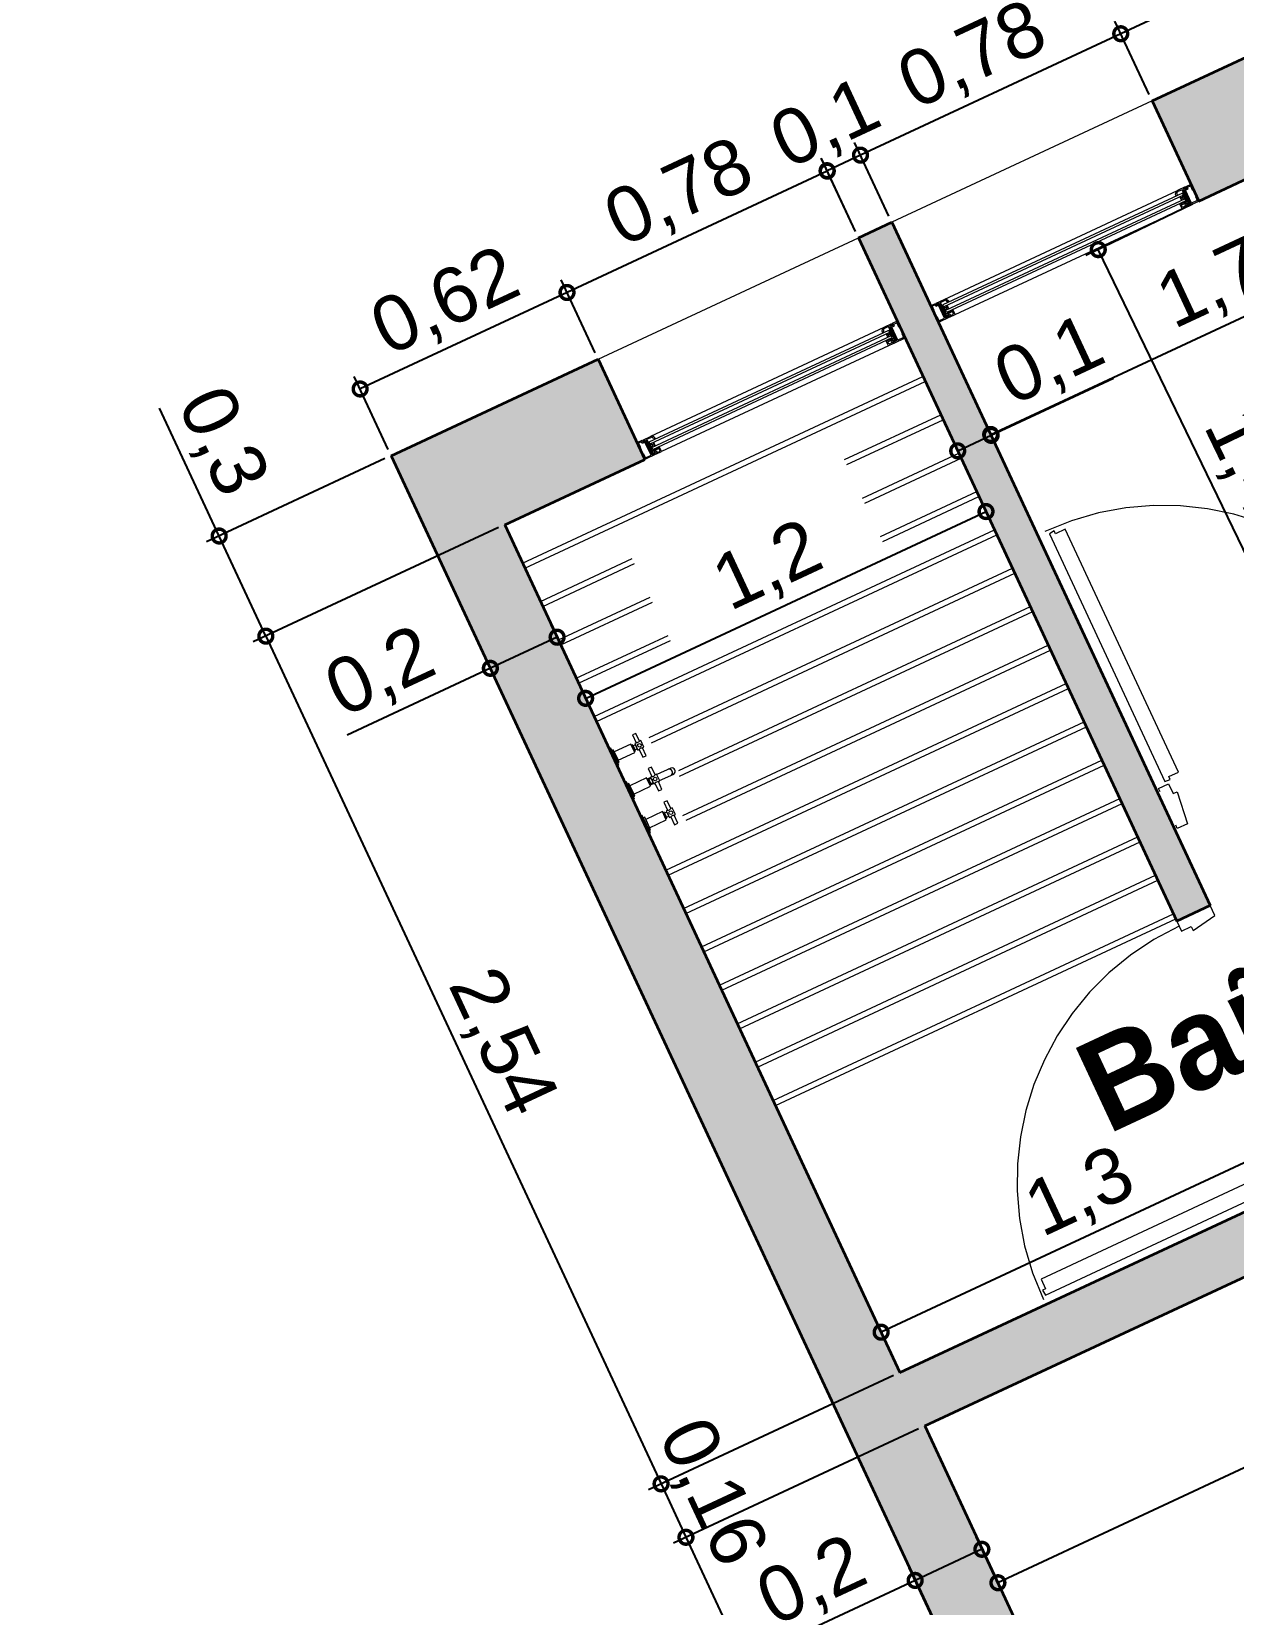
# Model space of a CAD drawing. Header units: millimetres. Extents: x 110427 to 125914, y 76277 to 76441.
# Drawn here: x 114146.315 to 114149.58, y 76326.662 to 76330.934 of the extents above; entities that cross this region are included whole.
import ezdxf

# ---------------------------------------------------------------- set-up
doc = ezdxf.new("R2010")
doc.units = ezdxf.units.MM
doc.linetypes.add('JIS_02_0.7', pattern=[1.35, 0.75, -0.6])
for name, color, linetype, lineweight in [('04_CIVIL A CONSTRUIR', 250, 'Continuous', 35), ('06_CIVIL VISTAS GRUESA', 244, 'Continuous', 13), ('07_CIVIL VISTAS MEDIA', 143, 'Continuous', 9), ('08_CIVIL VISTAS FINO', 251, 'Continuous', 5), ('09_CIVIL PROYECCIONES', 230, 'JIS_02_0.7', 5), ('11_CARPINTERIA Y MOBILIARIO', 141, 'Continuous', 9), ('12_HATCH', 8, 'Continuous', 9), ('12_TEXTOS', 4, 'Continuous', 40), ('13_COTAS', 8, 'Continuous', 9)]:
    doc.layers.add(name, color=color, linetype=linetype, lineweight=lineweight)
doc.styles.add('JDS1', font='GOTHICB.TTF')
doc.styles.add('Swis721 BT', font='swiss.ttf')
doc.dimstyles.new('ISO-23', dxfattribs={"dimscale": 0.03, "dimtxt": 5, "dimasz": 2.5, "dimexe": 1.25, "dimexo": 0.625, "dimtad": 1, "dimtxsty": 'Swis721 BT', "dimblk": 'DOTSMALL', "dimcen": 2.5, "dimclrt": 150, "dimadec": 0, "dimazin": 0, "dimtfac": 1, "dimtmove": 0, "dimatfit": 3, "dimfxl": 0, "dimarcsym": 0})

# ---------------------------------------------------------------- blocks, each defined once
blk = doc.blocks.new('ventiluz planta')
for p, q in [((618.0704, 1113.0999), (618.0704, 1113.0849)), ((618.0854, 1113.0999), (618.0704, 1113.0999)), ((618.0734, 1113.0879), (618.0734, 1113.0969)), ((618.0734, 1113.0969), (618.0854, 1113.0969)), ((618.0784, 1113.0879), (618.0734, 1113.0879)), ((618.0784, 1113.0799), (618.0784, 1113.0879)), ((618.0854, 1113.0969), (618.0854, 1113.0999)), ((618.1204, 1113.0999), (618.1054, 1113.0999)), ((618.1054, 1113.0999), (618.1054, 1113.0969)), ((618.1054, 1113.0969), (618.1174, 1113.0969)), ((618.1174, 1113.0969), (618.1174, 1113.0799)), ((618.1204, 1113.0669), (618.1204, 1113.0999)), ((618.0704, 1113.0849), (618.0754, 1113.0849)), ((618.0704, 1113.0829), (618.0734, 1113.0829)), ((618.0704, 1113.0829), (618.0704, 1113.0599)), ((618.0704, 1113.0599), (618.0704, 1112.3599)), ((618.0734, 1113.0829), (618.0734, 1113.0749)), ((618.0734, 1113.0749), (618.1154, 1113.0749)), ((618.1124, 1113.0719), (618.0734, 1113.0719)), ((618.0734, 1113.0719), (618.0734, 1113.0599)), ((618.0754, 1113.0849), (618.0754, 1113.0769)), ((618.0754, 1113.0769), (618.1174, 1113.0769)), ((618.1174, 1113.0799), (618.0784, 1113.0799)), ((618.0804, 1113.0549), (618.0784, 1113.0549)), ((618.0804, 1113.0499), (618.0804, 1113.0549)), ((618.0824, 1112.3509), (618.0824, 1113.0689)), ((618.1049, 1113.0689), (618.0824, 1113.0689)), ((618.0884, 1112.3509), (618.0884, 1113.0689)), ((618.0989, 1113.0584), (618.0884, 1113.0689)), ((618.0884, 1113.0584), (618.0989, 1113.0689)), ((618.0989, 1113.0584), (618.0884, 1113.0584)), ((618.0989, 1112.3509), (618.0989, 1113.0689)), ((618.1049, 1112.3509), (618.1049, 1113.0689)), ((618.1069, 1113.0499), (618.1069, 1113.0689)), ((618.1099, 1113.0689), (618.1069, 1113.0689)), ((618.1204, 1113.0499), (618.1069, 1113.0499)), ((618.1099, 1113.0529), (618.1099, 1113.0689)), ((618.1174, 1113.0529), (618.1099, 1113.0529)), ((618.1124, 1113.0719), (618.1124, 1113.0619)), ((618.1124, 1113.0619), (618.1174, 1113.0619)), ((618.1154, 1113.0749), (618.1154, 1113.0649)), ((618.1154, 1113.0649), (618.1204, 1113.0649)), ((618.1174, 1113.0769), (618.1174, 1113.0669)), ((618.1174, 1113.0669), (618.1204, 1113.0669)), ((618.1174, 1113.0619), (618.1174, 1113.0529)), ((618.1204, 1113.0649), (618.1204, 1113.0499)), ((618.1204, 1113.0499), (618.1204, 1112.3699)), ((618.0804, 1112.3649), (618.0784, 1112.3649)), ((618.0804, 1112.3699), (618.0804, 1112.3649)), ((618.1204, 1112.3699), (618.1069, 1112.3699)), ((618.1069, 1112.3699), (618.1069, 1112.3509)), ((618.1174, 1112.3669), (618.1099, 1112.3669)), ((618.1099, 1112.3669), (618.1099, 1112.3509)), ((618.1174, 1112.3579), (618.1174, 1112.3669)), ((618.1204, 1112.3549), (618.1204, 1112.3699)), ((618.0704, 1112.3369), (618.0704, 1112.3599)), ((618.0704, 1112.3369), (618.0734, 1112.3369)), ((618.0704, 1112.3199), (618.0704, 1112.3349)), ((618.0704, 1112.3349), (618.0754, 1112.3349)), ((618.0854, 1112.3199), (618.0704, 1112.3199)), ((618.0734, 1112.3479), (618.0734, 1112.3599)), ((618.1124, 1112.3479), (618.0734, 1112.3479)), ((618.0734, 1112.3369), (618.0734, 1112.3449)), ((618.0734, 1112.3449), (618.1154, 1112.3449)), ((618.0784, 1112.3319), (618.0734, 1112.3319)), ((618.0734, 1112.3319), (618.0734, 1112.3229)), ((618.0734, 1112.3229), (618.0854, 1112.3229)), ((618.0754, 1112.3349), (618.0754, 1112.3429)), ((618.0754, 1112.3429), (618.1174, 1112.3429)), ((618.1174, 1112.3399), (618.0784, 1112.3399)), ((618.0784, 1112.3399), (618.0784, 1112.3319)), ((618.1049, 1112.3509), (618.0824, 1112.3509)), ((618.0854, 1112.3229), (618.0854, 1112.3199)), ((618.0989, 1112.3614), (618.0884, 1112.3614)), ((618.0989, 1112.3614), (618.0884, 1112.3509)), ((618.0884, 1112.3614), (618.0989, 1112.3509)), ((618.1054, 1112.3199), (618.1054, 1112.3229)), ((618.1054, 1112.3229), (618.1174, 1112.3229)), ((618.1204, 1112.3199), (618.1054, 1112.3199)), ((618.1099, 1112.3509), (618.1069, 1112.3509)), ((618.1124, 1112.3479), (618.1124, 1112.3579)), ((618.1124, 1112.3579), (618.1174, 1112.3579)), ((618.1154, 1112.3449), (618.1154, 1112.3549)), ((618.1154, 1112.3549), (618.1204, 1112.3549)), ((618.1174, 1112.3429), (618.1174, 1112.3529)), ((618.1174, 1112.3529), (618.1204, 1112.3529)), ((618.1174, 1112.3229), (618.1174, 1112.3399)), ((618.1204, 1112.3529), (618.1204, 1112.3199))]:
    blk.add_line(p, q)
for centre, radius, start, end in [((618.0818, 1113.0613), 0.0115, 187.0629, 262.9371), ((618.0784, 1113.0599), 0.005, 180, 270), ((618.0818, 1112.3584), 0.0115, 97.0629, 172.9371), ((618.0784, 1112.3599), 0.005, 90, 180)]:
    blk.add_arc(centre, radius, start, end)
blk = doc.blocks.new('_DotSmall')
at = {"color": 0, "linetype": 'ByBlock', "const_width": 0.5}
blk.add_lwpolyline([(-0.0625, 0, 1), (0.0625, 0, 1)], format="xyb", close=True, dxfattribs=at)
blk = doc.blocks.new('*D452')
at = {"layer": '13_COTAS', "color": 0, "lineweight": -2}
for p, q in [((114150.6652, 76327.9904), (114150.8591, 76327.5747)), ((114150.8432, 76327.6087), (114148.94, 76326.7212)), ((114148.932, 76326.7384), (114148.9558, 76326.6872))]:
    blk.add_line(p, q, dxfattribs=at)
at = {"layer": 'Defpoints', "color": 0}
for p in [(114150.6573, 76328.0074), (114148.924, 76326.7554), (114148.94, 76326.7212)]:
    blk.add_point(p, dxfattribs=at)
at = {"layer": '13_COTAS', "color": 0, "lineweight": -2, "xscale": 0.075, "yscale": 0.075, "zscale": 0.075}
for p, rotation in [((114150.8432, 76327.6087), 24.99999753929699), ((114148.94, 76326.7212), 204.999997539297)]:
    blk.add_blockref('_DotSmall', p, dxfattribs=dict(at, rotation=rotation))
at = {"layer": '13_COTAS', "color": 150, "insert": (114149.8455, 76327.2639), "char_height": 0.15, "attachment_point": 5, "rotation": 25, "style": 'Swis721 BT'}
blk.add_mtext('2,1', dxfattribs=at)
blk = doc.blocks.new('*D260')
at = {"layer": '13_COTAS', "color": 0, "lineweight": -2}
for p, q in [((114148.9487, 76326.7), (114148.8806, 76326.846)), ((114148.8965, 76326.812), (114148.7152, 76326.7275)), ((114148.7752, 76326.5989), (114148.6994, 76326.7615)), ((114148.7152, 76326.7275), (114148.3444, 76326.5546))]:
    blk.add_line(p, q, dxfattribs=at)
at = {"layer": 'Defpoints', "color": 0}
for p in [(114148.7152, 76326.7275), (114148.9566, 76326.683), (114148.7831, 76326.5819)]:
    blk.add_point(p, dxfattribs=at)
at = {"layer": '13_COTAS', "color": 0, "lineweight": -2, "xscale": 0.075, "yscale": 0.075, "zscale": 0.075}
for p, rotation in [((114148.8965, 76326.812), 24.99999753929699), ((114148.7152, 76326.7275), 204.999997539297)]:
    blk.add_blockref('_DotSmall', p, dxfattribs=dict(at, rotation=rotation))
at = {"layer": '13_COTAS', "color": 150, "insert": (114148.4377, 76326.7185), "char_height": 0.15, "attachment_point": 5, "rotation": 25, "style": 'Swis721 BT'}
blk.add_mtext('0,2', dxfattribs=at)
blk = doc.blocks.new('*D261')
at = {"layer": '13_COTAS', "color": 0, "lineweight": -2}
for p, q in [((114147.8153, 76329.1331), (114147.7269, 76329.3228)), ((114147.7427, 76329.2888), (114147.5614, 76329.2043)), ((114147.6341, 76329.0485), (114147.5456, 76329.2383)), ((114147.5614, 76329.2043), (114147.1725, 76329.0229))]:
    blk.add_line(p, q, dxfattribs=at)
at = {"layer": 'Defpoints', "color": 0}
for p in [(114147.5614, 76329.2043), (114147.8233, 76329.1161), (114147.642, 76329.0315)]:
    blk.add_point(p, dxfattribs=at)
at = {"layer": '13_COTAS', "color": 0, "lineweight": -2, "xscale": 0.075, "yscale": 0.075, "zscale": 0.075}
for p, rotation in [((114147.7427, 76329.2888), 24.99999753929699), ((114147.5614, 76329.2043), 204.999997539297)]:
    blk.add_blockref('_DotSmall', p, dxfattribs=dict(at, rotation=rotation))
at = {"layer": '13_COTAS', "color": 150, "insert": (114147.2657, 76329.1869), "char_height": 0.15, "attachment_point": 5, "rotation": 25, "style": 'Swis721 BT'}
blk.add_mtext('0,2', dxfattribs=at)
blk = doc.blocks.new('*D453')
at = {"layer": '13_COTAS', "color": 0, "lineweight": -2}
for p, q in [((114147.8201, 76329.1228), (114148.9077, 76329.63)), ((114148.9132, 76329.618), (114148.9235, 76329.596)), ((114147.8153, 76329.1331), (114147.8042, 76329.1568))]:
    blk.add_line(p, q, dxfattribs=at)
at = {"layer": 'Defpoints', "color": 0}
for p in [(114148.9053, 76329.635), (114148.9077, 76329.63), (114147.8233, 76329.1161)]:
    blk.add_point(p, dxfattribs=at)
at = {"layer": '13_COTAS', "color": 0, "lineweight": -2, "xscale": 0.075, "yscale": 0.075, "zscale": 0.075}
for p, rotation in [((114148.9077, 76329.63), 24.99999753929703), ((114147.8201, 76329.1228), 204.999997539297)]:
    blk.add_blockref('_DotSmall', p, dxfattribs=dict(at, rotation=rotation))
at = {"layer": '13_COTAS', "color": 150, "insert": (114148.3177, 76329.4754), "char_height": 0.15, "attachment_point": 5, "rotation": 25, "style": 'Swis721 BT'}
blk.add_mtext('1,2', dxfattribs=at)
blk = doc.blocks.new('*D454')
at = {"layer": '13_COTAS', "color": 0, "lineweight": -2}
for p, q in [((114148.9215, 76329.837), (114149.2539, 76329.992)), ((114148.8308, 76329.7948), (114148.9215, 76329.837)), ((114148.9828, 76329.7056), (114148.9056, 76329.871)), ((114148.8974, 76329.652), (114148.815, 76329.8287))]:
    blk.add_line(p, q, dxfattribs=at)
at = {"layer": 'Defpoints', "color": 0}
for p in [(114148.9215, 76329.837), (114148.9907, 76329.6886), (114148.9053, 76329.635)]:
    blk.add_point(p, dxfattribs=at)
at = {"layer": '13_COTAS', "color": 0, "lineweight": -2, "xscale": 0.075, "yscale": 0.075, "zscale": 0.075}
for p, rotation in [((114148.9215, 76329.837), 24.99999753929703), ((114148.8308, 76329.7948), 204.999997539297)]:
    blk.add_blockref('_DotSmall', p, dxfattribs=dict(at, rotation=rotation))
at = {"layer": '13_COTAS', "color": 150, "insert": (114149.0834, 76330.033), "char_height": 0.15, "attachment_point": 5, "rotation": 25, "style": 'Swis721 BT'}
blk.add_mtext('0,1', dxfattribs=at)
blk = doc.blocks.new('*D455')
at = {"layer": '13_COTAS', "color": 0, "lineweight": -2}
for p, q in [((114150.5779, 76330.4966), (114150.5178, 76330.6256)), ((114148.9204, 76329.8393), (114150.5336, 76330.5916)), ((114148.9828, 76329.7056), (114148.9045, 76329.8733))]:
    blk.add_line(p, q, dxfattribs=at)
at = {"layer": 'Defpoints', "color": 0}
for p in [(114150.5336, 76330.5916), (114150.5858, 76330.4796), (114148.9907, 76329.6886)]:
    blk.add_point(p, dxfattribs=at)
at = {"layer": '13_COTAS', "color": 0, "lineweight": -2, "xscale": 0.075, "yscale": 0.075, "zscale": 0.075}
for p, rotation in [((114150.5336, 76330.5916), 24.99999753929703), ((114148.9204, 76329.8393), 204.999997539297)]:
    blk.add_blockref('_DotSmall', p, dxfattribs=dict(at, rotation=rotation))
at = {"layer": '13_COTAS', "color": 150, "insert": (114149.5763, 76330.2656), "char_height": 0.15, "attachment_point": 5, "rotation": 25, "style": 'Swis721 BT'}
blk.add_mtext('1,78', dxfattribs=at)
blk = doc.blocks.new('*D468')
at = {"layer": '13_COTAS', "color": 0, "lineweight": -2}
for p, q in [((114146.332, 76340.5882), (114146.4104, 76340.6247)), ((114146.3764, 76340.6089), (114151.6344, 76329.3347)), ((114151.6508, 76329.3424), (114151.6684, 76329.3506))]:
    blk.add_line(p, q, dxfattribs=at)
at = {"layer": 'Defpoints', "color": 0}
for p in [(114146.315, 76340.5802), (114151.6338, 76329.3344), (114151.6344, 76329.3347)]:
    blk.add_point(p, dxfattribs=at)
at = {"layer": '13_COTAS', "color": 0, "lineweight": -2, "xscale": 0.075, "yscale": 0.075, "zscale": 0.075}
for p, rotation in [((114146.3764, 76340.6089), 115.0031262879495), ((114151.6344, 76329.3347), 295.0031262879495)]:
    blk.add_blockref('_DotSmall', p, dxfattribs=dict(at, rotation=rotation))
at = {"layer": '13_COTAS', "color": 150, "insert": (114149.1043, 76335.0179), "char_height": 0.15, "attachment_point": 5, "rotation": 295.0031, "style": 'Swis721 BT'}
blk.add_mtext('12,44', dxfattribs=at)
blk = doc.blocks.new('*D490')
at = {"layer": '06_CIVIL VISTAS GRUESA', "color": 0, "lineweight": -2}
for p, q in [((114147.5833, 76329.5863), (114146.9176, 76329.2759)), ((114146.9516, 76329.2917), (114148.0251, 76326.9896)), ((114148.6568, 76327.2842), (114147.9911, 76326.9738))]:
    blk.add_line(p, q, dxfattribs=at)
at = {"layer": 'Defpoints', "color": 0}
for p in [(114147.6003, 76329.5942), (114148.6738, 76327.2921), (114148.0251, 76326.9896)]:
    blk.add_point(p, dxfattribs=at)
at = {"layer": '06_CIVIL VISTAS GRUESA', "color": 0, "lineweight": -2, "xscale": 0.075, "yscale": 0.075, "zscale": 0.075}
for p, rotation in [((114146.9516, 76329.2917), 115.0000000010544), ((114148.0251, 76326.9896), 295.0000000010544)]:
    blk.add_blockref('_DotSmall', p, dxfattribs=dict(at, rotation=rotation))
at = {"layer": '06_CIVIL VISTAS GRUESA', "color": 150, "insert": (114147.5873, 76328.1868), "char_height": 0.15, "attachment_point": 5, "rotation": 295, "style": 'Swis721 BT'}
blk.add_mtext('2,54', dxfattribs=at)
blk = doc.blocks.new('*D491')
at = {"layer": '06_CIVIL VISTAS GRUESA', "color": 0, "lineweight": -2}
for p, q in [((114146.8248, 76329.5636), (114146.6631, 76329.9104)), ((114147.2752, 76329.7737), (114146.7908, 76329.5478)), ((114147.5833, 76329.5863), (114146.9176, 76329.2759)), ((114146.9516, 76329.2917), (114146.8248, 76329.5636))]:
    blk.add_line(p, q, dxfattribs=at)
at = {"layer": 'Defpoints', "color": 0}
for p in [(114147.2922, 76329.7816), (114147.6003, 76329.5942), (114146.8248, 76329.5636)]:
    blk.add_point(p, dxfattribs=at)
at = {"layer": '06_CIVIL VISTAS GRUESA', "color": 0, "lineweight": -2, "xscale": 0.075, "yscale": 0.075, "zscale": 0.075}
for p, rotation in [((114146.8248, 76329.5636), 114.9999989492913), ((114146.9516, 76329.2917), 294.9999989492913)]:
    blk.add_blockref('_DotSmall', p, dxfattribs=dict(at, rotation=rotation))
at = {"layer": '06_CIVIL VISTAS GRUESA', "color": 150, "insert": (114146.8271, 76329.8172), "char_height": 0.15, "attachment_point": 5, "rotation": 295, "style": 'Swis721 BT'}
blk.add_mtext('0,3', dxfattribs=at)
blk = doc.blocks.new('*D492')
at = {"layer": '06_CIVIL VISTAS GRUESA', "color": 0, "lineweight": -2}
for p, q in [((114148.6568, 76327.2842), (114147.9911, 76326.9738)), ((114148.7244, 76327.1392), (114148.0587, 76326.8288)), ((114148.0251, 76326.9896), (114148.0927, 76326.8446))]:
    blk.add_line(p, q, dxfattribs=at)
at = {"layer": 'Defpoints', "color": 0}
for p in [(114148.6738, 76327.2921), (114148.7414, 76327.1471), (114148.0927, 76326.8446)]:
    blk.add_point(p, dxfattribs=at)
at = {"layer": '06_CIVIL VISTAS GRUESA', "color": 0, "lineweight": -2, "xscale": 0.075, "yscale": 0.075, "zscale": 0.075}
for p, rotation in [((114148.0251, 76326.9896), 114.9999989492913), ((114148.0927, 76326.8446), 294.9999989492913)]:
    blk.add_blockref('_DotSmall', p, dxfattribs=dict(at, rotation=rotation))
at = {"layer": '06_CIVIL VISTAS GRUESA', "color": 150, "insert": (114148.1578, 76326.9633), "char_height": 0.15, "attachment_point": 5, "rotation": 295, "style": 'Swis721 BT'}
blk.add_mtext('0,16', dxfattribs=at)
blk = doc.blocks.new('*D493')
at = {"layer": '06_CIVIL VISTAS GRUESA', "color": 0, "lineweight": -2}
for p, q in [((114148.7244, 76327.1392), (114148.0587, 76326.8288)), ((114148.0927, 76326.8446), (114148.6421, 76325.6665)), ((114149.2738, 76325.9611), (114148.6081, 76325.6507))]:
    blk.add_line(p, q, dxfattribs=at)
at = {"layer": 'Defpoints', "color": 0}
for p in [(114148.7414, 76327.1471), (114149.2908, 76325.969), (114148.6421, 76325.6665)]:
    blk.add_point(p, dxfattribs=at)
at = {"layer": '06_CIVIL VISTAS GRUESA', "color": 0, "lineweight": -2, "xscale": 0.075, "yscale": 0.075, "zscale": 0.075}
for p, rotation in [((114148.0927, 76326.8446), 114.9999989492913), ((114148.6421, 76325.6665), 294.9999989492913)]:
    blk.add_blockref('_DotSmall', p, dxfattribs=dict(at, rotation=rotation))
at = {"layer": '06_CIVIL VISTAS GRUESA', "color": 150, "insert": (114148.4663, 76326.3017), "char_height": 0.15, "attachment_point": 5, "rotation": 295, "style": 'Swis721 BT'}
blk.add_mtext('1,3', dxfattribs=at)
blk = doc.blocks.new('*D371')
at = {"layer": '06_CIVIL VISTAS GRUESA', "color": 0, "lineweight": -2}
for p, q in [((114150.1302, 76331.1256), (114150.0372, 76331.3249)), ((114150.0531, 76331.291), (114149.2736, 76330.9275)), ((114149.3507, 76330.7622), (114149.2577, 76330.9615))]:
    blk.add_line(p, q, dxfattribs=at)
at = {"layer": 'Defpoints', "color": 0}
for p in [(114150.1381, 76331.1086), (114149.2736, 76330.9275), (114149.3586, 76330.7452)]:
    blk.add_point(p, dxfattribs=at)
at = {"layer": '06_CIVIL VISTAS GRUESA', "color": 0, "lineweight": -2, "xscale": 0.075, "yscale": 0.075, "zscale": 0.075}
for p, rotation in [((114150.0531, 76331.291), 24.99606601216546), ((114149.2736, 76330.9275), 204.9960660121654)]:
    blk.add_blockref('_DotSmall', p, dxfattribs=dict(at, rotation=rotation))
at = {"layer": '06_CIVIL VISTAS GRUESA', "color": 150, "insert": (114149.6172, 76331.2082), "char_height": 0.15, "attachment_point": 5, "rotation": 24.9961, "style": 'Swis721 BT'}
blk.add_mtext('0,86', dxfattribs=at)
blk = doc.blocks.new('*D372')
at = {"layer": '06_CIVIL VISTAS GRUESA', "color": 0, "lineweight": -2}
for p, q in [((114149.3507, 76330.7622), (114149.2577, 76330.9615)), ((114149.2736, 76330.9275), (114148.5667, 76330.5979)), ((114148.6438, 76330.4325), (114148.5508, 76330.6319))]:
    blk.add_line(p, q, dxfattribs=at)
at = {"layer": 'Defpoints', "color": 0}
for p in [(114149.3586, 76330.7452), (114148.5667, 76330.5979), (114148.6517, 76330.4155)]:
    blk.add_point(p, dxfattribs=at)
at = {"layer": '06_CIVIL VISTAS GRUESA', "color": 0, "lineweight": -2, "xscale": 0.075, "yscale": 0.075, "zscale": 0.075}
for p, rotation in [((114149.2736, 76330.9275), 24.99999999655075), ((114148.5667, 76330.5979), 204.9999999965508)]:
    blk.add_blockref('_DotSmall', p, dxfattribs=dict(at, rotation=rotation))
at = {"layer": '06_CIVIL VISTAS GRUESA', "color": 150, "insert": (114148.874, 76330.8616), "char_height": 0.15, "attachment_point": 5, "rotation": 25, "style": 'Swis721 BT'}
blk.add_mtext('0,78', dxfattribs=at)
blk = doc.blocks.new('*D373')
at = {"layer": '06_CIVIL VISTAS GRUESA', "color": 0, "lineweight": -2}
for p, q in [((114148.6438, 76330.4325), (114148.5508, 76330.6319)), ((114148.5531, 76330.3903), (114148.4602, 76330.5896)), ((114148.5667, 76330.5979), (114148.476, 76330.5556))]:
    blk.add_line(p, q, dxfattribs=at)
at = {"layer": 'Defpoints', "color": 0}
for p in [(114148.476, 76330.5556), (114148.6517, 76330.4155), (114148.5611, 76330.3733)]:
    blk.add_point(p, dxfattribs=at)
at = {"layer": '06_CIVIL VISTAS GRUESA', "color": 0, "lineweight": -2, "xscale": 0.075, "yscale": 0.075, "zscale": 0.075}
for p, rotation in [((114148.5667, 76330.5979), 24.99999999798121), ((114148.476, 76330.5556), 204.9999999979812)]:
    blk.add_blockref('_DotSmall', p, dxfattribs=dict(at, rotation=rotation))
at = {"layer": '06_CIVIL VISTAS GRUESA', "color": 150, "insert": (114148.4752, 76330.6757), "char_height": 0.15, "attachment_point": 5, "rotation": 25, "style": 'Swis721 BT'}
blk.add_mtext('0,1', dxfattribs=at)
blk = doc.blocks.new('*D374')
at = {"layer": '06_CIVIL VISTAS GRUESA', "color": 0, "lineweight": -2}
for p, q in [((114148.5531, 76330.3903), (114148.4607, 76330.5885)), ((114148.4765, 76330.5545), (114147.7696, 76330.2249)), ((114147.8462, 76330.0606), (114147.7538, 76330.2589))]:
    blk.add_line(p, q, dxfattribs=at)
at = {"layer": 'Defpoints', "color": 0}
for p in [(114148.5611, 76330.3733), (114147.7696, 76330.2249), (114147.8541, 76330.0436)]:
    blk.add_point(p, dxfattribs=at)
at = {"layer": '06_CIVIL VISTAS GRUESA', "color": 0, "lineweight": -2, "xscale": 0.075, "yscale": 0.075, "zscale": 0.075}
for p, rotation in [((114148.4765, 76330.5545), 24.99999998828352), ((114147.7696, 76330.2249), 204.9999999882835)]:
    blk.add_blockref('_DotSmall', p, dxfattribs=dict(at, rotation=rotation))
at = {"layer": '06_CIVIL VISTAS GRUESA', "color": 150, "insert": (114148.0769, 76330.4887), "char_height": 0.15, "attachment_point": 5, "rotation": 25, "style": 'Swis721 BT'}
blk.add_mtext('0,78', dxfattribs=at)
blk = doc.blocks.new('*D375')
at = {"layer": '06_CIVIL VISTAS GRUESA', "color": 0, "lineweight": -2}
for p, q in [((114147.8462, 76330.0606), (114147.7538, 76330.2589)), ((114147.7696, 76330.2249), (114147.2077, 76329.9629)), ((114147.2843, 76329.7986), (114147.1919, 76329.9969))]:
    blk.add_line(p, q, dxfattribs=at)
at = {"layer": 'Defpoints', "color": 0}
for p in [(114147.8541, 76330.0436), (114147.2077, 76329.9629), (114147.2922, 76329.7816)]:
    blk.add_point(p, dxfattribs=at)
at = {"layer": '06_CIVIL VISTAS GRUESA', "color": 0, "lineweight": -2, "xscale": 0.075, "yscale": 0.075, "zscale": 0.075}
for p, rotation in [((114147.7696, 76330.2249), 24.99999999921901), ((114147.2077, 76329.9629), 204.999999999219)]:
    blk.add_blockref('_DotSmall', p, dxfattribs=dict(at, rotation=rotation))
at = {"layer": '06_CIVIL VISTAS GRUESA', "color": 150, "insert": (114147.4425, 76330.1928), "char_height": 0.15, "attachment_point": 5, "rotation": 25, "style": 'Swis721 BT'}
blk.add_mtext('0,62', dxfattribs=at)
blk = doc.blocks.new('*D354')
at = {"layer": '13_COTAS', "color": 0, "lineweight": -2}
for p, q in [((114149.801, 76327.9509), (114148.6228, 76327.4015)), ((114149.844, 76327.8585), (114149.7851, 76327.9849)), ((114148.6658, 76327.3091), (114148.6069, 76327.4355))]:
    blk.add_line(p, q, dxfattribs=at)
at = {"layer": 'Defpoints', "color": 0}
for p in [(114149.852, 76327.8415), (114148.6228, 76327.4015), (114148.6738, 76327.2921)]:
    blk.add_point(p, dxfattribs=at)
at = {"layer": '13_COTAS', "color": 0, "lineweight": -2, "xscale": 0.075, "yscale": 0.075, "zscale": 0.075}
for p, rotation in [((114149.801, 76327.9509), 25.00000000046298), ((114148.6228, 76327.4015), 205.0000000004629)]:
    blk.add_blockref('_DotSmall', p, dxfattribs=dict(at, rotation=rotation))
at = {"layer": '13_COTAS', "color": 150, "insert": (114149.1657, 76327.7751), "char_height": 0.15, "attachment_point": 5, "rotation": 25, "style": 'Swis721 BT'}
blk.add_mtext('1,3', dxfattribs=at)
blk = doc.blocks.new('*D356')
at = {"layer": '13_COTAS', "color": 0, "lineweight": -2}
for p, q in [((114149.4685, 76330.4651), (114149.1788, 76330.3249)), ((114149.8224, 76329.0809), (114149.2126, 76330.3413)), ((114150.0783, 76329.2047), (114149.7886, 76329.0646))]:
    blk.add_line(p, q, dxfattribs=at)
at = {"layer": 'Defpoints', "color": 0}
for p in [(114149.4854, 76330.4733), (114149.2126, 76330.3413), (114150.0952, 76329.2129)]:
    blk.add_point(p, dxfattribs=at)
at = {"layer": '13_COTAS', "color": 0, "lineweight": -2, "xscale": 0.075, "yscale": 0.075, "zscale": 0.075}
for p, rotation in [((114149.2126, 76330.3413), 115.818455355808), ((114149.8224, 76329.0809), 295.8184553558081)]:
    blk.add_blockref('_DotSmall', p, dxfattribs=dict(at, rotation=rotation))
at = {"layer": '13_COTAS', "color": 150, "insert": (114149.6157, 76329.7586), "char_height": 0.15, "attachment_point": 5, "rotation": 295.8185, "style": 'Swis721 BT'}
blk.add_mtext('1,4', dxfattribs=at)

msp = doc.modelspace()

# ---------------------------------------------------------------- hatches: boundary and pattern name
at = {"layer": '12_HATCH'}
h = msp.add_hatch(color=1, dxfattribs=at)
h.dxf.hatch_style = 1
h.paths.add_polyline_path([(114150.41, 76331.2354), (114149.3586, 76330.7452), (114149.4854, 76330.4733), (114150.3917, 76330.8959), (114151.2116, 76329.1376), (114151.3566, 76329.2052), (114153.3142, 76330.118), (114153.7199, 76329.248), (114153.6836, 76329.2311), (114153.3878, 76329.8655), (114153.3153, 76329.8317), (114153.6111, 76329.1973), (114153.5749, 76329.1804), (114153.2368, 76329.9054), (114151.4848, 76329.0884), (114150.527, 76328.6418), (114150.7806, 76328.098), (114150.6446, 76328.0346), (114150.0952, 76329.2129), (114150.2311, 76329.2763), (114150.4594, 76328.7868), (114151.3566, 76329.2052)])
h = msp.add_hatch(color=1, dxfattribs=at)
h.dxf.hatch_style = 1
h.paths.add_polyline_path([(114148.6517, 76330.4155), (114148.5611, 76330.3733), (114149.4262, 76328.518), (114149.5168, 76328.5602)])
h = msp.add_hatch(color=1, dxfattribs=at)
h.dxf.hatch_style = 1
h.paths.add_polyline_path([(114147.8541, 76330.0436), (114147.2922, 76329.7816), (114149.2363, 76325.6126), (114150.4779, 76326.1916), (114150.3511, 76326.4635), (114149.2908, 76325.969), (114148.7414, 76327.1471), (114149.9196, 76327.6965), (114149.852, 76327.8415), (114148.6738, 76327.2921), (114147.6003, 76329.5942), (114147.9809, 76329.7717)])

# ---------------------------------------------------------------- linework, layer by layer
at = {"layer": '04_CIVIL A CONSTRUIR'}
for p, q in [((114149.3586, 76330.7452), (114150.4099, 76331.2354)), ((114149.4854, 76330.4733), (114150.3917, 76330.8959)), ((114149.3586, 76330.7452), (114149.4854, 76330.4733)), ((114148.5611, 76330.3733), (114148.6517, 76330.4155)), ((114148.6517, 76330.4155), (114148.7785, 76330.1436)), ((114148.5611, 76330.3733), (114149.4262, 76328.518)), ((114148.7785, 76330.1436), (114149.5168, 76328.5602)), ((114147.2922, 76329.7816), (114147.8541, 76330.0436)), ((114147.8541, 76330.0436), (114147.9809, 76329.7717)), ((114147.2922, 76329.7816), (114149.2363, 76325.6126)), ((114147.6003, 76329.5942), (114147.9809, 76329.7717)), ((114147.6003, 76329.5942), (114148.6738, 76327.2921)), ((114149.5168, 76328.5602), (114149.4262, 76328.518)), ((114148.6738, 76327.2921), (114149.852, 76327.8415)), ((114148.7414, 76327.1471), (114149.9196, 76327.6965)), ((114148.7414, 76327.1471), (114149.2908, 76325.969))]:
    msp.add_line(p, q, dxfattribs=at)
at = {"layer": '07_CIVIL VISTAS MEDIA'}
for p, q in [((114149.3586, 76330.7452), (114148.6517, 76330.4155)), ((114147.8541, 76330.0436), (114148.5611, 76330.3733))]:
    msp.add_line(p, q, dxfattribs=at)
at = {"layer": '08_CIVIL VISTAS FINO'}
for p, q in [((114147.6489, 76329.49), (114148.7365, 76329.9971)), ((114147.6552, 76329.4764), (114148.7428, 76329.9836)), ((114148.5237, 76329.771), (114148.7851, 76329.8929)), ((114148.53, 76329.7574), (114148.7914, 76329.8793)), ((114148.5723, 76329.6668), (114148.8337, 76329.7887)), ((114148.5786, 76329.6532), (114148.84, 76329.7751)), ((114148.6209, 76329.5626), (114148.8823, 76329.6845)), ((114148.6272, 76329.549), (114148.8886, 76329.6709)), ((114147.8433, 76329.0731), (114148.9309, 76329.5802)), ((114147.8496, 76329.0595), (114148.9372, 76329.5666)), ((114147.6975, 76329.3858), (114147.9469, 76329.5021)), ((114147.7038, 76329.3722), (114147.9533, 76329.4885)), ((114147.993, 76329.016), (114148.9795, 76329.476)), ((114147.9991, 76329.0023), (114148.9858, 76329.4624)), ((114147.7461, 76329.2816), (114147.9956, 76329.3979)), ((114147.7524, 76329.268), (114148.0019, 76329.3843)), ((114148.0734, 76328.9266), (114149.0281, 76329.3718)), ((114148.0755, 76328.911), (114149.0344, 76329.3582)), ((114147.7947, 76329.1773), (114148.0442, 76329.2937)), ((114147.801, 76329.1637), (114148.0505, 76329.2801)), ((114148.0841, 76328.8047), (114149.0767, 76329.2676)), ((114148.0932, 76328.7924), (114149.083, 76329.254)), ((114148.0377, 76328.6562), (114149.1253, 76329.1633)), ((114148.044, 76328.6426), (114149.1316, 76329.1497)), ((114148.0863, 76328.552), (114149.1739, 76329.0591)), ((114148.0926, 76328.5384), (114149.1802, 76329.0455)), ((114148.1349, 76328.4477), (114149.2225, 76328.9549)), ((114148.1412, 76328.4342), (114149.2288, 76328.9413)), ((114148.1835, 76328.3435), (114149.2711, 76328.8507)), ((114148.1898, 76328.3299), (114149.2774, 76328.8371)), ((114148.2321, 76328.2393), (114149.3197, 76328.7464)), ((114148.2384, 76328.2257), (114149.326, 76328.7328)), ((114148.2807, 76328.1351), (114149.3683, 76328.6422)), ((114148.287, 76328.1215), (114149.3746, 76328.6286)), ((114148.3293, 76328.0308), (114149.4169, 76328.538)), ((114148.3356, 76328.0173), (114149.4232, 76328.5244))]:
    msp.add_line(p, q, dxfattribs=at)
for points in [[(114147.9665, 76329.0064), (114147.9566, 76329.0277), (114147.9475, 76329.0235), (114147.9575, 76329.0022)], [(114147.9575, 76329.0022), (114147.9538, 76329.0005), (114147.9623, 76328.9824), (114147.9659, 76328.984)], [(114147.9659, 76328.984), (114147.9758, 76328.9627), (114147.9849, 76328.967), (114147.975, 76328.9883)], [(114147.975, 76328.9883), (114147.9786, 76328.99), (114147.9702, 76329.0081), (114147.9665, 76329.0064)], [(114148.0092, 76328.9149), (114147.9993, 76328.9362), (114147.9902, 76328.9319), (114148.0001, 76328.9106)], [(114148.0518, 76328.9336), (114148.0133, 76328.9156)], [(114147.9969, 76328.908), (114147.9906, 76328.9051)], [(114148.0001, 76328.9106), (114147.9965, 76328.9089), (114148.005, 76328.8908), (114148.0086, 76328.8925)], [(114147.9982, 76328.8888), (114148.0046, 76328.8917)], [(114148.0086, 76328.8925), (114148.0185, 76328.8712), (114148.0276, 76328.8754), (114148.0177, 76328.8967)], [(114148.0177, 76328.8967), (114148.0213, 76328.8984), (114148.0128, 76328.9165), (114148.0092, 76328.9149)], [(114148.0209, 76328.8993), (114148.0594, 76328.9173)], [(114148.0519, 76328.8233), (114148.042, 76328.8446), (114148.0329, 76328.8404), (114148.0428, 76328.8191)], [(114148.0428, 76328.8191), (114148.0392, 76328.8174), (114148.0477, 76328.7993), (114148.0513, 76328.801)], [(114148.0513, 76328.801), (114148.0612, 76328.7797), (114148.0703, 76328.7839), (114148.0603, 76328.8052)], [(114148.0603, 76328.8052), (114148.064, 76328.8069), (114148.0555, 76328.825), (114148.0519, 76328.8233)]]:
    msp.add_lwpolyline(points, dxfattribs=at)
for points in [[(114147.9061, 76328.9385), (114147.9106, 76328.9406), (114147.8886, 76328.9877), (114147.8841, 76328.9856)], [(114147.9076, 76328.9469), (114147.9113, 76328.9486), (114147.8952, 76328.9831), (114147.8916, 76328.9814)], [(114147.9085, 76328.9545), (114147.9538, 76328.9756), (114147.9433, 76328.9983), (114147.8979, 76328.9772)], [(114147.9524, 76328.9788), (114147.9555, 76328.9803), (114147.9479, 76328.9966), (114147.9447, 76328.9951)], [(114147.9543, 76328.983), (114147.9606, 76328.986), (114147.9555, 76328.9969), (114147.9492, 76328.9939)], [(114147.9487, 76328.8469), (114147.9533, 76328.8491), (114147.9313, 76328.8962), (114147.9268, 76328.8941)], [(114147.9503, 76328.8554), (114147.9539, 76328.8571), (114147.9379, 76328.8915), (114147.9343, 76328.8898)], [(114147.9512, 76328.863), (114147.9965, 76328.8841), (114147.9859, 76328.9068), (114147.9406, 76328.8856)], [(114147.995, 76328.8873), (114147.9982, 76328.8888), (114147.9906, 76328.9051), (114147.9874, 76328.9036)], [(114147.9969, 76328.8915), (114148.0033, 76328.8944), (114147.9982, 76328.9053), (114147.9919, 76328.9024)], [(114147.9914, 76328.7554), (114147.996, 76328.7575), (114147.974, 76328.8046), (114147.9695, 76328.8025)], [(114147.9939, 76328.7714), (114148.0392, 76328.7926), (114148.0286, 76328.8152), (114147.9833, 76328.7941)], [(114148.0377, 76328.7957), (114148.0409, 76328.7972), (114148.0333, 76328.8135), (114148.0301, 76328.8121)], [(114148.0396, 76328.7999), (114148.046, 76328.8029), (114148.0409, 76328.8138), (114148.0346, 76328.8108)], [(114147.993, 76328.7639), (114147.9966, 76328.7656), (114147.9806, 76328.8), (114147.9769, 76328.7983)]]:
    msp.add_lwpolyline(points, close=True, dxfattribs=at)
for centre in [(114147.9662, 76328.9952), (114148.0089, 76328.9037), (114148.0516, 76328.8121)]:
    msp.add_circle(centre, 0.005, dxfattribs=at)
for centre, radius, start, end in [((114147.9569, 76329.0152), 0.013, 272.3801, 317.6199), ((114147.9755, 76328.9753), 0.013, 92.3801, 137.6199), ((114148.0544, 76328.9249), 0.00909, 303.2346, 106.7654), ((114147.9996, 76328.9236), 0.013, 272.3801, 317.6199), ((114148.0182, 76328.8837), 0.013, 92.3801, 137.6199), ((114148.0474, 76328.9216), 0.00906, 301.6686, 108.3314), ((114148.0423, 76328.8321), 0.013, 272.3801, 317.6199), ((114148.0609, 76328.7922), 0.013, 92.3801, 137.6199)]:
    msp.add_arc(centre, radius, start, end, dxfattribs=at)
at = {"layer": '09_CIVIL PROYECCIONES', "ltscale": 2}
for centre, start, end in [((114149.3901, 76328.8841), 25, 115), ((114149.755, 76327.8129), 115, 205)]:
    msp.add_arc(centre, 0.763, start, end, dxfattribs=at)
at = {"layer": '11_CARPINTERIA Y MOBILIARIO'}
for points in [[(114149.0932, 76329.5776), (114149.0797, 76329.5699), (114149.3934, 76328.897), (114149.4081, 76328.9024), (114149.4044, 76328.9101), (114149.4303, 76328.9221), (114149.1226, 76329.5819), (114149.0968, 76329.5699)], [(114149.0615, 76327.5159), (114149.0692, 76327.5025), (114149.7421, 76327.8162), (114149.7367, 76327.8308), (114149.729, 76327.8272), (114149.7169, 76327.8531), (114149.0572, 76327.5454), (114149.0692, 76327.5196)]]:
    msp.add_lwpolyline(points, close=True, dxfattribs=at)
for points in [[(114149.3807, 76328.8687), (114149.3765, 76328.8778), (114149.4037, 76328.8904), (114149.4159, 76328.8642), (114149.427, 76328.8693), (114149.4546, 76328.7818), (114149.4272, 76328.769), (114149.423, 76328.7781)], [(114149.4353, 76328.5222), (114149.4262, 76328.518), (114149.4389, 76328.4908), (114149.4652, 76328.503), (114149.4703, 76328.492), (114149.5296, 76328.5328), (114149.5168, 76328.5602), (114149.5078, 76328.556)]]:
    msp.add_lwpolyline(points, dxfattribs=at)

# ---------------------------------------------------------------- block references
at = {"layer": '07_CIVIL VISTAS MEDIA', "xscale": -1, "rotation": 114.9999999999493}
msp.add_blockref('ventiluz planta', (114896.3606, 77360.7673), dxfattribs=at)
at = {"layer": '07_CIVIL VISTAS MEDIA', "rotation": 294.9999999999494}
msp.add_blockref('ventiluz planta', (112878.6478, 76419.8924), dxfattribs=at)

# ---------------------------------------------------------------- texts
at = {"layer": '12_TEXTOS', "insert": (114149.6175, 76328.1108), "char_height": 0.25, "width": 2.741072, "attachment_point": 8, "rotation": 25.0003, "style": 'JDS1'}
msp.add_mtext('Baño', dxfattribs=at)

# ---------------------------------------------------------------- dimensions: what is measured, and where the dimension line sits
at = {"layer": '06_CIVIL VISTAS GRUESA'}
for p1, p2, distance, picture, middle in [((114150.1381, 76331.1086), (114149.3586, 76330.7452), -0.2012, '*D371', (114149.6172, 76331.2082)), ((114149.3586, 76330.7452), (114148.6517, 76330.4155), -0.2012, '*D372', (114148.874, 76330.8616)), ((114148.5611, 76330.3733), (114147.8541, 76330.0436), -0.2, '*D374', (114148.0769, 76330.4887)), ((114147.8541, 76330.0436), (114147.2922, 76329.7816), -0.2, '*D375', (114147.4425, 76330.1928)), ((114147.6003, 76329.5942), (114148.6738, 76327.2921), -0.7157, '*D490', (114147.5873, 76328.1868))]:
    dim = msp.add_aligned_dim(p1=p1, p2=p2, distance=distance, dimstyle='ISO-23', override={"dimfxl": 100, "dimarcsym": 2}, dxfattribs=at)
    dim.commit()
    dim.dimension.update_dxf_attribs({"geometry": picture, "text_midpoint": middle})
for base, p1, p2, angle, picture, middle, dimtype in [((114148.476, 76330.5556), (114148.6517, 76330.4155), (114148.5611, 76330.3733), 205, '*D373', (114148.5214, 76330.5767), 161), ((114148.0927, 76326.8446), (114148.6738, 76327.2921), (114148.7414, 76327.1471), 115, '*D492', (114148.0589, 76326.9171), 160)]:
    dim = msp.add_linear_dim(base=base, p1=p1, p2=p2, angle=angle, dimstyle='ISO-23', override={"dimfxl": 100, "dimarcsym": 2}, dxfattribs=at)
    dim.commit()
    dim.dimension.update_dxf_attribs({"geometry": picture, "text_midpoint": middle, "dimtype": dimtype})
for base, p1, p2, picture, middle in [((114146.8248, 76329.5636), (114147.6003, 76329.5942), (114147.2922, 76329.7816), '*D491', (114146.8271, 76329.8172)), ((114148.6421, 76325.6665), (114148.7414, 76327.1471), (114149.2908, 76325.969), '*D493', (114148.4663, 76326.3017))]:
    dim = msp.add_linear_dim(base=base, p1=p1, p2=p2, angle=115, dimstyle='ISO-23', override={"dimfxl": 100, "dimarcsym": 2}, dxfattribs=at)
    dim.commit()
    dim.dimension.update_dxf_attribs({"geometry": picture, "text_midpoint": middle})
at = {"layer": '13_COTAS'}
for base, p1, p2, angle, picture, middle in [((114151.6344, 76329.3347), (114146.315, 76340.5802), (114151.6338, 76329.3344), 115.0031, '*D468', (114149.1043, 76335.0179)), ((114148.9077, 76329.63), (114147.8233, 76329.1161), (114148.9053, 76329.635), 205, '*D453', (114148.3177, 76329.4754)), ((114148.94, 76326.7212), (114150.6573, 76328.0074), (114148.924, 76326.7554), 205, '*D452', (114149.8455, 76327.2639))]:
    dim = msp.add_linear_dim(base=base, p1=p1, p2=p2, angle=angle, dimstyle='ISO-23', dxfattribs=at)
    dim.commit()
    dim.dimension.update_dxf_attribs({"geometry": picture, "text_midpoint": middle})
for base, p1, p2, picture, middle in [((114150.5336, 76330.5916), (114148.9907, 76329.6886), (114150.5858, 76330.4796), '*D455', (114149.6224, 76330.1667)), ((114148.9215, 76329.837), (114148.9053, 76329.635), (114148.9907, 76329.6886), '*D454', (114149.1296, 76329.9341)), ((114147.5614, 76329.2043), (114147.8233, 76329.1161), (114147.642, 76329.0315), '*D261', (114147.3119, 76329.0879)), ((114148.7152, 76326.7275), (114148.9566, 76326.683), (114148.7831, 76326.5819), '*D260', (114148.4838, 76326.6196))]:
    dim = msp.add_linear_dim(base=base, p1=p1, p2=p2, angle=205, dimstyle='ISO-23', dxfattribs=at)
    dim.commit()
    dim.dimension.update_dxf_attribs({"geometry": picture, "text_midpoint": middle, "dimtype": 160})
for p1, p2, distance, picture, middle in [((114150.0952, 76329.2129), (114149.4854, 76330.4733), 0.3031, '*D356', (114149.6157, 76329.7586)), ((114149.852, 76327.8415), (114148.6738, 76327.2921), -0.1207, '*D354', (114149.1657, 76327.7751))]:
    dim = msp.add_aligned_dim(p1=p1, p2=p2, distance=distance, dimstyle='ISO-23', dxfattribs=at)
    dim.commit()
    dim.dimension.update_dxf_attribs({"geometry": picture, "text_midpoint": middle})

doc.saveas('drawing.dxf')
